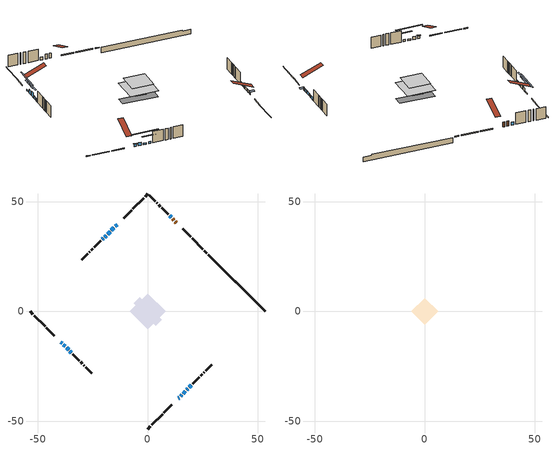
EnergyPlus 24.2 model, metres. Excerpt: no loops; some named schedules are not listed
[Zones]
conditioned space
 floor outside (Floor1 construction): -3.07,0 0,3.07 3.07,0 0,-3.07 z0.31
 floor adiabatic (AdiabaticFloorConstruction): -8.09,0 0,8.09 8.09,0 0,-8.09 z2.75
 floor foundation (Slab1 construction): -6.47,3.73 -3.73,6.47 6.47,-3.73 3.73,-6.47 z-1.98
 wall outside (RimJoist1 construction): 0,-53.45 1.21,-52.24 / -53.45,0 -52.24,-1.21 / 0,53.45 -1.21,52.24 / 26.93,26.52 25.72,27.73 z0.31:0.61
 wall outside (RimJoist2 construction): 1.87,-51.59 6.72,-46.74 / -51.59,-1.87 -46.74,-6.72 / -1.87,51.59 -6.72,46.74 / 25.06,28.39 20.21,33.24 z0.31:0.61
 wall outside (RimJoist3 construction): 7.38,-46.08 11.01,-42.44 / -46.08,-7.38 -42.44,-11.01 / -7.38,46.08 -11.01,42.44 / 19.56,33.9 15.92,37.53 z0.31:0.61
 wall outside (AdiabaticWallConstruction 1): 13.01,40.44 12.56,40.89 / 11.91,41.55 11.29,42.16 z0.31:2.34
 wall outside (AdiabaticWallConstruction): 13.92,-39.54 14.28,-39.17 z0.31:1.23; 14.94,-38.52 15.48,-37.98 / 16.13,-37.32 17.09,-36.36 / -38.34,-15.11 -37.55,-15.91 / 17.75,-35.71 18.29,-35.16 / 10.64,42.82 9.96,43.49 / -18.91,34.55 -19.56,33.89 / -20.22,33.24 -20.65,32.81 / 18.95,-34.51 19.88,-33.58 z0.31:1.53; -39.54,-13.92 -38.99,-14.46 z0.31:1.28; -13.92,39.54 -14.78,38.67 / -36.89,-16.56 -36.03,-17.43 z0.31:0.84; -15.44,38.02 -16.52,36.94 z0.31:1.83; -17.17,36.28 -18.25,35.2 z0.31:2.34; -35.37,-18.08 -34.76,-18.69 z0.31:1.17
 wall outside (Wall1 construction): 20.53,-32.92 23.48,-29.97 / -34.11,-19.35 -31.16,-22.3 / -21.3,32.15 -24.25,29.2 / 9.31,44.15 6.36,47.1 z0.31:5.19
 wall outside (Wall2 construction): 24.14,-29.32 24.88,-28.57 / -30.5,-22.96 -29.75,-23.7 / -24.91,28.54 -25.65,27.8 / 5.7,47.75 4.96,48.5 z0.31:5.19
 wall outside (Wall3 construction): 25.54,-27.91 25.78,-27.68 / -29.1,-24.36 -28.86,-24.59 / -26.31,27.14 -26.55,26.91 / 4.3,49.16 4.06,49.39 z0.31:5.19
 wall outside (Wall4 construction): 26.43,-27.02 29.18,-24.27 / -28.2,-25.25 -25.46,-28 / -27.2,26.25 -29.95,23.5 / 3.41,50.05 0.66,52.8 z0.31:5.19
 wall foundation (FoundationWall1 construction): 27.59,25.86,-1.98 27.59,25.86,0.31 50.87,2.59,0.31 50.87,2.59,-0.05 53.45,0,-0.05 53.45,0,-1.98
 window (WindowConstruction 12): 13.92,-39.53 14.28,-39.17 z0.31:1.22
 window (WindowConstruction 8): 14.94,-38.52 15.48,-37.98 z0.31:1.53
 window (WindowConstruction 9): 16.14,-37.32 17.09,-36.36 z0.31:1.53
 window (WindowConstruction 10): -39.53,-13.92 -39,-14.46 z0.31:1.28
 window (WindowConstruction 11): -38.34,-15.12 -37.55,-15.91 z0.31:1.53
 window (WindowConstruction 13): -13.92,39.53 -14.78,38.67 z0.31:0.84
 window (WindowConstruction 14): -36.89,-16.56 -36.03,-17.42 z0.31:0.84
 window (WindowConstruction): -15.44,38.02 -16.52,36.94 z0.31:1.83
 window (WindowConstruction 1): -17.17,36.28 -18.25,35.2 z0.31:2.34
 window (WindowConstruction 2): -35.37,-18.08 -34.76,-18.69 z0.31:1.17
 window (WindowConstruction 3): 17.75,-35.71 18.29,-35.17 z0.31:1.53
 window (WindowConstruction 4): 10.64,42.82 9.96,43.49 z0.31:1.53
 window (WindowConstruction 5): -18.91,34.55 -19.56,33.89 z0.31:1.53
 window (WindowConstruction 6): -20.22,33.24 -20.65,32.81 z0.31:1.53
 window (WindowConstruction 7): 18.95,-34.51 19.88,-33.58 z0.31:1.53
 door (Door): 13.01,40.44 12.56,40.89 z0.31:2.34
 door (Door 1): 11.91,41.55 11.29,42.16 z0.31:2.34
 ceiling adiabatic (AdiabaticFloorConstruction): 0,-8.09 8.09,0 0,8.09 -8.09,0 z2.75
attic - vented
 floor to conditioned space (Floor2 construction Reversed): -6.13,0 0,6.13 6.13,0 0,-6.13 z5.19
 roof outside (Roof1 construction): 13.26,-40.19,5.19 7.38,-34.31,8.66 5.78,-35.9,8.66 11.67,-41.79,5.19; -40.19,-13.26,5.19 -34.31,-7.38,8.66 -35.9,-5.78,8.66 -41.79,-11.67,5.19; -13.26,40.19,5.19 -7.38,34.31,8.66 -5.78,35.9,8.66 -11.67,41.79,5.19; 13.67,39.78,5.19 7.78,33.9,8.66 9.38,32.3,8.66 15.26,38.19,5.19
shading: 14.49,-38.96 13.71,-39.75 15,-41.04 15.78,-40.26 z1.52; -38.78,-14.67 -39.75,-13.71 -40.07,-14.03 -39.11,-15 z1.57; -18.23,35.22 -10.47,42.98 -10.79,43.31 -18.56,35.55 z5.72; -32.58,-20.88 -40.34,-13.11 -40.67,-13.44 -32.9,-21.2 z5.72; -18.45,35 -13.5,39.95 -13.83,40.28 -18.78,35.33 z4.57; -20.19,33.27 -15.24,38.22 -15.56,38.54 -20.51,33.59 z5.08; -32.82,-20.63 -37.31,-16.14 -37.64,-16.47 -33.15,-20.95 z3.91
[Building]
Building 1: Terrain=Suburbs
[Site:Location]
Toronto City Centre_ON: Latitude {deg}=43.63; Longitude {deg}=-79.39; Time Zone {hr}=-5; Elevation {m}=77; Keep Site Location Information=Yes
[Site:GroundTemperature:Shallow]
5.01852, 3.26908, 3.12898, 3.95918, 7.29196, 10.6092, 13.4851, 15.3069, 15.4617, 13.9799, 11.1774, 7.9619
[Site:WaterMainsTemperature]
Calculation Method=Schedule; Temperature Schedule=mains temperature schedule
[Material] Roughness=Rough; Thermal Absorptance=0.9
Name | Thickness {m} | Conductivity {W/m-K} | Density {kg/m3} | Specific Heat {J/kg-K} | Solar Absorptance | Visible Absorptance
asphalt or fiberglass shingles | 0.00635 | 0.162714 | 1121.4 | 1465.45 | 0.4 | 0.4
ceiling loosefill ins | 0.169333 | 0.0480833 | 16.02 | 1046.75 | 0.7 | 0.7
ceiling stud and cavity | 0.1397 | 0.440755 | 65.682 | 1177.47 | 0.7 | 0.7
concrete 4.0 in. | 0.1016 | 1.803125 | 2242.8 | 837.4 | 0.7 | 0.7
concrete 8.0 in. | 0.2032 | 1.803125 | 2242.8 | 837.4 | 0.7 | 0.7
door material | 0.04445 | 0.0451087 | 512.64 | 1214.23 | 0.7 | 0.7
exterior vertical ins | 0.0457286 | 0.029427 | 32.04 | 1214.23 | 0.7 | 0.7
floor covering | 0.0127 | 0.0433444 | 54.468 | 1339.84 | 0.6 | 0.6
floor rigid ins | 0.103632 | 0.029427 | 32.04 | 1214.23 | 0.7 | 0.7
floor rigid ins 1; wall rigid ins 1 | 0.512978 | 0.029427 | 32.04 | 1214.23 | 0.7 | 0.7
floor stud and cavity | 0.1397 | 0.16591 | 92.3553 | 1139.71 | 0.7 | 0.7
floor stud and cavity 1 | 0.1397 | 1.75129 | 37.0049 | 1207.88 | 0.7 | 0.7
furniture material conditioned space 1 | 0.1524 | 0.115458 | 640.8 | 1214.23 | 0.6 | 0.6
gypsum board | 0.0127 | 0.160291 | 801 | 837.4 | 0.6 | 0.6
gypsum board 1 | 0.0127 | 0.160291 | 801 | 837.4 | 0.7 | 0.7
osb sheathing 0.5 in. | 0.0127 | 0.115458 | 512.64 | 1214.23 | 0.7 | 0.7
osb sheathing 0.75 in. | 0.01905 | 0.115458 | 512.64 | 1214.23 | 0.7 | 0.7
osb sheathing 2.0 in. | 0.0508 | 0.115458 | 512.64 | 1214.23 | 0.7 | 0.7
rim joist rigid ins; wall rigid ins | 0.051816 | 0.029427 | 32.04 | 1214.23 | 0.7 | 0.7
rim joist stud and cavity | 0.0508 | 0.070438 | 125.044 | 1163.47 | 0.6 | 0.6
rim joist stud and cavity 1 | 0.0508 | 0.0668474 | 125.044 | 1163.47 | 0.6 | 0.6
rim joist stud and cavity 2 | 0.0508 | 0.0670027 | 125.044 | 1163.47 | 0.6 | 0.6
wall stud and cavity | 0.1397 | 0.269865 | 139.0536 | 1170.24 | 0.7 | 0.7
wall stud and cavity 1 | 0.1397 | 0.39278 | 139.0536 | 1170.24 | 0.7 | 0.7
wall stud and cavity 2 | 0.1397 | 0.329215 | 139.0536 | 1170.24 | 0.7 | 0.7
wall stud and cavity 3 | 0.1397 | 0.272647 | 139.0536 | 1170.24 | 0.7 | 0.7
wall stud and cavity 4 | 0.0889 | 0.380278 | 52.3479 | 1209.89 | 0.7 | 0.7
wall stud and cavity 5 | 0.0889 | 0.391764 | 83.0341 | 1211.67 | 0.7 | 0.7
wood siding | 0.0254 | 0.102417 | 544.68 | 1172.36 | 0.4 | 0.4
wood siding 1; wood siding 2; wood siding 3 | 0.0254 | 0.102417 | 544.68 | 1172.36 | 0.7 | 0.7
[WindowMaterial:SimpleGlazingSystem]
Name | U-Factor {W/m2-K} | Solar Heat Gain Coefficient
WindowMaterial | 2.90089 | 0.68
WindowMaterial 1 | 2.98606 | 0.58
WindowMaterial 10 | 2.99571 | 0.59
WindowMaterial 11 | 3.02751 | 0.48
WindowMaterial 2 | 3.03376 | 0.49
WindowMaterial 3 | 2.95994 | 0.56
WindowMaterial 4 | 2.99742 | 0.54
WindowMaterial 5 | 2.99855 | 0.54
WindowMaterial 6 | 2.95937 | 0.63
WindowMaterial 7 | 3.02126 | 0.48
WindowMaterial 8 | 2.93155 | 0.61
WindowMaterial 9 | 2.9395 | 0.6
[Construction]
AdiabaticFloorConstruction: floor stud and cavity 1, floor rigid ins 1, osb sheathing 0.75 in., floor covering
AdiabaticWallConstruction: wood siding 2, wall rigid ins 1, wall stud and cavity 4, gypsum board
AdiabaticWallConstruction 1: wood siding 3, wall rigid ins 1, wall stud and cavity 4, gypsum board
Door; Door 1: door material
Floor1 construction: floor stud and cavity, floor rigid ins, osb sheathing 0.75 in., floor covering
Floor2 construction Reversed: gypsum board, ceiling stud and cavity, ceiling loosefill ins
FoundationWall1 construction: concrete 8.0 in., gypsum board 1
furniture construction conditioned space 1: furniture material conditioned space 1
PartitionWallConstruction: gypsum board, wall stud and cavity 5, gypsum board
RimJoist1 construction: wood siding 1, rim joist rigid ins, osb sheathing 2.0 in., rim joist stud and cavity
RimJoist2 construction: wood siding 1, rim joist rigid ins, osb sheathing 2.0 in., rim joist stud and cavity 1
RimJoist3 construction: wood siding 1, rim joist rigid ins, osb sheathing 2.0 in., rim joist stud and cavity 2
Roof1 construction: asphalt or fiberglass shingles
Slab1 construction: concrete 4.0 in.
Wall1 construction: wood siding, wall rigid ins, osb sheathing 0.5 in., wall stud and cavity, gypsum board
Wall2 construction: wood siding, wall rigid ins, osb sheathing 0.5 in., wall stud and cavity 1, gypsum board
Wall3 construction: wood siding, wall rigid ins, osb sheathing 0.5 in., wall stud and cavity 2, gypsum board
Wall4 construction: wood siding, wall rigid ins, osb sheathing 0.5 in., wall stud and cavity 3, gypsum board
WindowConstruction: WindowMaterial
WindowConstruction 1: WindowMaterial 1
WindowConstruction 10; WindowConstruction 6: WindowMaterial 6
WindowConstruction 11: WindowMaterial 9
WindowConstruction 12: WindowMaterial 10
WindowConstruction 13; WindowConstruction 14: WindowMaterial 11
WindowConstruction 2: WindowMaterial 2
WindowConstruction 3; WindowConstruction 8: WindowMaterial 3
WindowConstruction 4: WindowMaterial 4
WindowConstruction 5: WindowMaterial 5
WindowConstruction 7: WindowMaterial 7
WindowConstruction 9: WindowMaterial 8
[Zone] Multiplier=1; Part of Total Floor Area=Yes
Name | Volume {m3}
attic - vented | 41.6941
conditioned space | 466.8
[Space]
Name | Zone | Volume {m3}
attic - vented 1 | attic - vented | 41.6941
conditioned space 1 | conditioned space | 466.8
[ZoneInfiltration:EffectiveLeakageArea]
infil attic - vented 1: Zone or Space=attic - vented 1; Schedule=Always On Discrete; Effective Air Leakage Area {cm2}=3160.84; Stack Coefficient=0.000241193; Wind Coefficient=1.04931e-05
[ZoneMixing]
whole house fan mix: Zone or Space=attic - vented; Schedule=Always On Continuous; Design Flow Rate Calculation Method=Flow/Zone; Design Flow Rate {m3/s}=0; Source Zone or Space=conditioned space
[SurfaceProperty:ExposedFoundationPerimeter]
Slab1: Exposed Perimeter Calculation Method=TotalExposedPerimeter; Total Exposed Perimeter {m}=36.577
[InternalMass] Zone or ZoneList=conditioned space; Space or SpaceList=conditioned space 1
Name | Construction | Surface Area {m2}
furniture mass conditioned space 1 | furniture construction conditioned space 1 | 82.1479
partition wall mass | PartitionWallConstruction | 205.37
[Lights]
interior lighting: Zone or ZoneList or Space or SpaceList=conditioned space 1; Schedule=interior lighting schedule; Design Level Calculation Method=LightingLevel; Lighting Level {W}=343.2; Return Air Fraction=0; Fraction Radiant=0.6; Fraction Visible=0.2; Fraction Replaceable=1
[People]
occupants: Zone or ZoneList or Space or SpaceList=conditioned space 1; Number of People Schedule=occupants schedule; Number of People Calculation Method=People; Number of People=3; Fraction Radiant=0.314171; Sensible Heat Fraction=0.56303; Activity Level Schedule=occupants activity schedule; Carbon Dioxide Generation Rate {m3/s-W}=0; Enable ASHRAE 55 Comfort Warnings=No; Mean Radiant Temperature Calculation Type=EnclosureAveraged
[ElectricEquipment] Zone or ZoneList or Space or SpaceList=conditioned space 1; Design Level Calculation Method=EquipmentLevel
Name | Schedule | Design Level {W} | Fraction Latent | Fraction Radiant | Fraction Lost
clothes dryer | clothes dryer schedule | 140.772 | 0.015 | 0.081 | 0.85
clothes washer | clothes washer schedule | 32.1985 | 0.03 | 0.162 | 0.7
cooking range | cooking range schedule | 215.147 | 0.08 | 0.432 | 0.2
dishwasher | dishwasher schedule | 66.8632 | 0.3 | 0.18 | 0.4
fridge | fridge schedule | 72.9452 | 0 | 0.6 | 0
mech vent bath fan 0 | mech vent bath fan 0 schedule | 50.2 | 0 | 0 | 1
mech vent bath fan 1 | mech vent bath fan 1 schedule | 50.2 | 0 | 0 | 1
mech vent bath fan 2 | mech vent bath fan 2 schedule | 50.2 | 0 | 0 | 1
mech vent house fan | mech vent house fan schedule | 0.95 | 0 | 0 | 1
mech vent house fan cfis | mech vent house fan cfis schedule | 0 | 0 | 0 | 0
mech vent range fan 0 | mech vent range fan 0 schedule | 57 | 0 | 0 | 1
misc plug loads | misc plug loads schedule | 494.7 | 0.045 | 0.513 | 0.1
whole house fan | Always On Discrete | 0 | 0 | 0 | 1
[OtherEquipment] Zone or ZoneList or Space or SpaceList=conditioned space 1; Design Level Calculation Method=EquipmentLevel
Name | Fuel Type | Schedule | Design Level {W} | Fraction Latent | Fraction Radiant | Fraction Lost
clothes dryer 1 | Electricity | clothes dryer schedule | 0 | 0.015 | 0.081 | 0.85
cooking range 1 | Electricity | cooking range schedule | 0 | 0.08 | 0.432 | 0.2
general water use latent | None | general water use schedule | 62.594 | 1 | 0 | 0
general water use sensible | None | general water use schedule | -61.6891 | 0 | 0.6 | 0
mech vent house fan latent load | None | Always On Discrete | 0 | 1 | 0 | 0
mech vent house fan sensible load | None | Always On Discrete | 0 | 0 | 0 | 0
water heater energy adjustment1 | NaturalGas | Always On Discrete | 0.01 | 0 | 0 | 1
[ZoneInfiltration:DesignFlowRate] Zone or ZoneList or Space or SpaceList=conditioned space 1; Schedule=Always On Discrete; Design Flow Rate Calculation Method=Flow/Zone; Design Flow Rate {m3/s}=0
infil flow; natural vent flow; whole house fan flow
[Foundation:Kiva]
Foundation Kiva 1: Initial Indoor Air Temperature {C}=18; Wall Height Above Grade {m}=0.309982; Wall Depth Below Slab {m}=0.2032; Custom Block Material Name 1=exterior vertical ins; Custom Block Depth 1 {m}=2.28999; Custom Block X Position 1 {m}=0.2159; Custom Block Z Position 1 {m}=0
[Foundation:Kiva:Settings]
Soil Conductivity {W/m-K}=0.849921; Soil Density {kg/m3}=1842.3; Soil Specific Heat {J/kg-K}=418.7; Ground Solar Absorptivity=0.9; Ground Thermal Absorptivity=0.9; Ground Surface Roughness {m}=0.03; Far-Field Width {m}=40; Deep-Ground Boundary Condition=ZeroFlux; Deep-Ground Depth {m}=40; Minimum Cell Dimension {m}=0.2; Maximum Cell Growth Coefficient=3; Simulation Timestep=Timestep
[Exterior:Lights]
exterior lighting: Schedule=exterior lighting schedule; Design Level {W}=75.6
[Schedule:Constant]
Name | Hourly Value
Always On Continuous; mech vent house fan schedule; mech vent house fan cfis schedule; Always On Discrete | 1
occupants activity schedule | 117.228
fridge schedule | 0
[Schedule:Week:Daily]
interior lighting schedule Week Rule - Jan1-Jan27: interior lighting schedule day, interior lighting schedule day, interior lighting schedule day, interior lighting schedule day, interior lighting schedule day, interior lighting schedule day, interior lighting schedule day, interior lighting schedule default day, interior lighting schedule default day, interior lighting schedule default day, interior lighting schedule default day, interior lighting schedule default day
interior lighting schedule Week Rule - Jan28-Feb3: interior lighting schedule day, interior lighting schedule day, interior lighting schedule day, interior lighting schedule day, interior lighting schedule day 1, interior lighting schedule day 1, interior lighting schedule day 1, interior lighting schedule default day, interior lighting schedule default day, interior lighting schedule default day, interior lighting schedule default day, interior lighting schedule default day
interior lighting schedule Week Rule - Feb4-Feb24: interior lighting schedule day 1, interior lighting schedule day 1, interior lighting schedule day 1, interior lighting schedule day 1, interior lighting schedule day 1, interior lighting schedule day 1, interior lighting schedule day 1, interior lighting schedule default day, interior lighting schedule default day, interior lighting schedule default day, interior lighting schedule default day, interior lighting schedule default day
interior lighting schedule Week Rule - Feb25-Mar3: interior lighting schedule day 1, interior lighting schedule day 1, interior lighting schedule day 1, interior lighting schedule day 1, interior lighting schedule day 2, interior lighting schedule day 2, interior lighting schedule day 2, interior lighting schedule default day, interior lighting schedule default day, interior lighting schedule default day, interior lighting schedule default day, interior lighting schedule default day
interior lighting schedule Week Rule - Mar4-Mar31: interior lighting schedule day 2, interior lighting schedule day 2, interior lighting schedule day 2, interior lighting schedule day 2, interior lighting schedule day 2, interior lighting schedule day 2, interior lighting schedule day 2, interior lighting schedule default day, interior lighting schedule default day, interior lighting schedule default day, interior lighting schedule default day, interior lighting schedule default day
interior lighting schedule Week Rule - Apr1-Apr28: interior lighting schedule day 3, interior lighting schedule day 3, interior lighting schedule day 3, interior lighting schedule day 3, interior lighting schedule day 3, interior lighting schedule day 3, interior lighting schedule day 3, interior lighting schedule default day, interior lighting schedule default day, interior lighting schedule default day, interior lighting schedule default day, interior lighting schedule default day
interior lighting schedule Week Rule - Apr29-May5: interior lighting schedule day 3, interior lighting schedule day 3, interior lighting schedule day 4, interior lighting schedule day 4, interior lighting schedule day 4, interior lighting schedule day 4, interior lighting schedule day 4, interior lighting schedule default day, interior lighting schedule default day, interior lighting schedule default day, interior lighting schedule default day, interior lighting schedule default day
interior lighting schedule Week Rule - May6-May26: interior lighting schedule day 4, interior lighting schedule day 4, interior lighting schedule day 4, interior lighting schedule day 4, interior lighting schedule day 4, interior lighting schedule day 4, interior lighting schedule day 4, interior lighting schedule default day, interior lighting schedule default day, interior lighting schedule default day, interior lighting schedule default day, interior lighting schedule default day
interior lighting schedule Week Rule - May27-Jun2: interior lighting schedule day 4, interior lighting schedule day 4, interior lighting schedule day 4, interior lighting schedule day 4, interior lighting schedule day 4, interior lighting schedule day 5, interior lighting schedule day 5, interior lighting schedule default day, interior lighting schedule default day, interior lighting schedule default day, interior lighting schedule default day, interior lighting schedule default day
interior lighting schedule Week Rule - Jun3-Jun30: interior lighting schedule day 5, interior lighting schedule day 5, interior lighting schedule day 5, interior lighting schedule day 5, interior lighting schedule day 5, interior lighting schedule day 5, interior lighting schedule day 5, interior lighting schedule default day, interior lighting schedule default day, interior lighting schedule default day, interior lighting schedule default day, interior lighting schedule default day
interior lighting schedule Week Rule - Jul1-Jul28: interior lighting schedule day 6, interior lighting schedule day 6, interior lighting schedule day 6, interior lighting schedule day 6, interior lighting schedule day 6, interior lighting schedule day 6, interior lighting schedule day 6, interior lighting schedule default day, interior lighting schedule default day, interior lighting schedule default day, interior lighting schedule default day, interior lighting schedule default day
interior lighting schedule Week Rule - Jul29-Aug4: interior lighting schedule day 6, interior lighting schedule day 6, interior lighting schedule day 6, interior lighting schedule day 7, interior lighting schedule day 7, interior lighting schedule day 7, interior lighting schedule day 7, interior lighting schedule default day, interior lighting schedule default day, interior lighting schedule default day, interior lighting schedule default day, interior lighting schedule default day
interior lighting schedule Week Rule - Aug5-Aug25: interior lighting schedule day 7, interior lighting schedule day 7, interior lighting schedule day 7, interior lighting schedule day 7, interior lighting schedule day 7, interior lighting schedule day 7, interior lighting schedule day 7, interior lighting schedule default day, interior lighting schedule default day, interior lighting schedule default day, interior lighting schedule default day, interior lighting schedule default day
interior lighting schedule Week Rule - Aug26-Sep1: interior lighting schedule day 7, interior lighting schedule day 7, interior lighting schedule day 7, interior lighting schedule day 7, interior lighting schedule day 7, interior lighting schedule day 7, interior lighting schedule day 8, interior lighting schedule default day, interior lighting schedule default day, interior lighting schedule default day, interior lighting schedule default day, interior lighting schedule default day
interior lighting schedule Week Rule - Sep2-Sep29: interior lighting schedule day 8, interior lighting schedule day 8, interior lighting schedule day 8, interior lighting schedule day 8, interior lighting schedule day 8, interior lighting schedule day 8, interior lighting schedule day 8, interior lighting schedule default day, interior lighting schedule default day, interior lighting schedule default day, interior lighting schedule default day, interior lighting schedule default day
interior lighting schedule Week Rule - Sep30-Oct6: interior lighting schedule day 8, interior lighting schedule day 9, interior lighting schedule day 9, interior lighting schedule day 9, interior lighting schedule day 9, interior lighting schedule day 9, interior lighting schedule day 9, interior lighting schedule default day, interior lighting schedule default day, interior lighting schedule default day, interior lighting schedule default day, interior lighting schedule default day
interior lighting schedule Week Rule - Oct7-Oct27: interior lighting schedule day 9, interior lighting schedule day 9, interior lighting schedule day 9, interior lighting schedule day 9, interior lighting schedule day 9, interior lighting schedule day 9, interior lighting schedule day 9, interior lighting schedule default day, interior lighting schedule default day, interior lighting schedule default day, interior lighting schedule default day, interior lighting schedule default day
interior lighting schedule Week Rule - Oct28-Nov3: interior lighting schedule day 9, interior lighting schedule day 9, interior lighting schedule day 9, interior lighting schedule day 9, interior lighting schedule day 10, interior lighting schedule day 10, interior lighting schedule day 10, interior lighting schedule default day, interior lighting schedule default day, interior lighting schedule default day, interior lighting schedule default day, interior lighting schedule default day
interior lighting schedule Week Rule - Nov4-Nov24: interior lighting schedule day 10, interior lighting schedule day 10, interior lighting schedule day 10, interior lighting schedule day 10, interior lighting schedule day 10, interior lighting schedule day 10, interior lighting schedule day 10, interior lighting schedule default day, interior lighting schedule default day, interior lighting schedule default day, interior lighting schedule default day, interior lighting schedule default day
interior lighting schedule Week Rule - Nov25-Dec1: interior lighting schedule day 10, interior lighting schedule day 10, interior lighting schedule day 10, interior lighting schedule day 10, interior lighting schedule day 10, interior lighting schedule day 10, interior lighting schedule day 11, interior lighting schedule default day, interior lighting schedule default day, interior lighting schedule default day, interior lighting schedule default day, interior lighting schedule default day
interior lighting schedule Week Rule - Dec2-Dec31: interior lighting schedule day 11, interior lighting schedule day 11, interior lighting schedule day 11, interior lighting schedule day 11, interior lighting schedule day 11, interior lighting schedule day 11, interior lighting schedule day 11, interior lighting schedule default day, interior lighting schedule default day, interior lighting schedule default day, interior lighting schedule default day, interior lighting schedule default day
occupants schedule Week Rule - Jan1-Dec31: occupants schedule day, occupants schedule day, occupants schedule day, occupants schedule day, occupants schedule day, occupants schedule day, occupants schedule day, occupants schedule default day, occupants schedule default day, occupants schedule default day, occupants schedule default day, occupants schedule default day
clothes dryer schedule Week Rule - Jan1-Dec31: clothes dryer schedule day, clothes dryer schedule day, clothes dryer schedule day, clothes dryer schedule day, clothes dryer schedule day, clothes dryer schedule day, clothes dryer schedule day, clothes dryer schedule default day, clothes dryer schedule default day, clothes dryer schedule default day, clothes dryer schedule default day, clothes dryer schedule default day
clothes washer schedule Week Rule - Jan1-Dec31: clothes washer schedule day, clothes washer schedule day, clothes washer schedule day, clothes washer schedule day, clothes washer schedule day, clothes washer schedule day, clothes washer schedule day, clothes washer schedule default day, clothes washer schedule default day, clothes washer schedule default day, clothes washer schedule default day, clothes washer schedule default day
cooking range schedule Week Rule - Jan1-Dec31: cooking range schedule day, cooking range schedule day, cooking range schedule day, cooking range schedule day, cooking range schedule day, cooking range schedule day, cooking range schedule day, cooking range schedule default day, cooking range schedule default day, cooking range schedule default day, cooking range schedule default day, cooking range schedule default day
dishwasher schedule Week Rule - Jan1-Dec31: dishwasher schedule day, dishwasher schedule day, dishwasher schedule day, dishwasher schedule day, dishwasher schedule day, dishwasher schedule day, dishwasher schedule day, dishwasher schedule default day, dishwasher schedule default day, dishwasher schedule default day, dishwasher schedule default day, dishwasher schedule default day
mech vent bath fan 0 schedule Week Rule - Jan1-Dec31: mech vent bath fan 0 schedule day, mech vent bath fan 0 schedule day, mech vent bath fan 0 schedule day, mech vent bath fan 0 schedule day, mech vent bath fan 0 schedule day, mech vent bath fan 0 schedule day, mech vent bath fan 0 schedule day, mech vent bath fan 0 schedule default day, mech vent bath fan 0 schedule default day, mech vent bath fan 0 schedule default day, mech vent bath fan 0 schedule default day, mech vent bath fan 0 schedule default day
mech vent bath fan 1 schedule Week Rule - Jan1-Dec31: mech vent bath fan 1 schedule day, mech vent bath fan 1 schedule day, mech vent bath fan 1 schedule day, mech vent bath fan 1 schedule day, mech vent bath fan 1 schedule day, mech vent bath fan 1 schedule day, mech vent bath fan 1 schedule day, mech vent bath fan 1 schedule default day, mech vent bath fan 1 schedule default day, mech vent bath fan 1 schedule default day, mech vent bath fan 1 schedule default day, mech vent bath fan 1 schedule default day
mech vent bath fan 2 schedule Week Rule - Jan1-Dec31: mech vent bath fan 2 schedule day, mech vent bath fan 2 schedule day, mech vent bath fan 2 schedule day, mech vent bath fan 2 schedule day, mech vent bath fan 2 schedule day, mech vent bath fan 2 schedule day, mech vent bath fan 2 schedule day, mech vent bath fan 2 schedule default day, mech vent bath fan 2 schedule default day, mech vent bath fan 2 schedule default day, mech vent bath fan 2 schedule default day, mech vent bath fan 2 schedule default day
mech vent range fan 0 schedule Week Rule - Jan1-Dec31: mech vent range fan 0 schedule day, mech vent range fan 0 schedule day, mech vent range fan 0 schedule day, mech vent range fan 0 schedule day, mech vent range fan 0 schedule day, mech vent range fan 0 schedule day, mech vent range fan 0 schedule day, mech vent range fan 0 schedule default day, mech vent range fan 0 schedule default day, mech vent range fan 0 schedule default day, mech vent range fan 0 schedule default day, mech vent range fan 0 schedule default day
misc plug loads schedule Week Rule - Jan1-Dec31: misc plug loads schedule day, misc plug loads schedule day, misc plug loads schedule day, misc plug loads schedule day, misc plug loads schedule day, misc plug loads schedule day, misc plug loads schedule day, misc plug loads schedule default day, misc plug loads schedule default day, misc plug loads schedule default day, misc plug loads schedule default day, misc plug loads schedule default day
general water use schedule Week Rule - Jan1-Dec31: general water use schedule day, general water use schedule day, general water use schedule day, general water use schedule day, general water use schedule day, general water use schedule day, general water use schedule day, general water use schedule default day, general water use schedule default day, general water use schedule default day, general water use schedule default day, general water use schedule default day
exterior lighting schedule Week Rule - Jan1-Jan27: exterior lighting schedule day, exterior lighting schedule day, exterior lighting schedule day, exterior lighting schedule day, exterior lighting schedule day, exterior lighting schedule day, exterior lighting schedule day, exterior lighting schedule default day, exterior lighting schedule default day, exterior lighting schedule default day, exterior lighting schedule default day, exterior lighting schedule default day
exterior lighting schedule Week Rule - Jan28-Feb3: exterior lighting schedule day, exterior lighting schedule day, exterior lighting schedule day, exterior lighting schedule day, exterior lighting schedule day 1, exterior lighting schedule day 1, exterior lighting schedule day 1, exterior lighting schedule default day, exterior lighting schedule default day, exterior lighting schedule default day, exterior lighting schedule default day, exterior lighting schedule default day
exterior lighting schedule Week Rule - Feb4-Feb24: exterior lighting schedule day 1, exterior lighting schedule day 1, exterior lighting schedule day 1, exterior lighting schedule day 1, exterior lighting schedule day 1, exterior lighting schedule day 1, exterior lighting schedule day 1, exterior lighting schedule default day, exterior lighting schedule default day, exterior lighting schedule default day, exterior lighting schedule default day, exterior lighting schedule default day
exterior lighting schedule Week Rule - Feb25-Mar3: exterior lighting schedule day 1, exterior lighting schedule day 1, exterior lighting schedule day 1, exterior lighting schedule day 1, exterior lighting schedule day 2, exterior lighting schedule day 2, exterior lighting schedule day 2, exterior lighting schedule default day, exterior lighting schedule default day, exterior lighting schedule default day, exterior lighting schedule default day, exterior lighting schedule default day
exterior lighting schedule Week Rule - Mar4-Mar31: exterior lighting schedule day 2, exterior lighting schedule day 2, exterior lighting schedule day 2, exterior lighting schedule day 2, exterior lighting schedule day 2, exterior lighting schedule day 2, exterior lighting schedule day 2, exterior lighting schedule default day, exterior lighting schedule default day, exterior lighting schedule default day, exterior lighting schedule default day, exterior lighting schedule default day
exterior lighting schedule Week Rule - Apr1-Apr28: exterior lighting schedule day 3, exterior lighting schedule day 3, exterior lighting schedule day 3, exterior lighting schedule day 3, exterior lighting schedule day 3, exterior lighting schedule day 3, exterior lighting schedule day 3, exterior lighting schedule default day, exterior lighting schedule default day, exterior lighting schedule default day, exterior lighting schedule default day, exterior lighting schedule default day
exterior lighting schedule Week Rule - Apr29-May5: exterior lighting schedule day 3, exterior lighting schedule day 3, exterior lighting schedule day 4, exterior lighting schedule day 4, exterior lighting schedule day 4, exterior lighting schedule day 4, exterior lighting schedule day 4, exterior lighting schedule default day, exterior lighting schedule default day, exterior lighting schedule default day, exterior lighting schedule default day, exterior lighting schedule default day
exterior lighting schedule Week Rule - May6-May26: exterior lighting schedule day 4, exterior lighting schedule day 4, exterior lighting schedule day 4, exterior lighting schedule day 4, exterior lighting schedule day 4, exterior lighting schedule day 4, exterior lighting schedule day 4, exterior lighting schedule default day, exterior lighting schedule default day, exterior lighting schedule default day, exterior lighting schedule default day, exterior lighting schedule default day
exterior lighting schedule Week Rule - May27-Jun2: exterior lighting schedule day 4, exterior lighting schedule day 4, exterior lighting schedule day 4, exterior lighting schedule day 4, exterior lighting schedule day 4, exterior lighting schedule day 5, exterior lighting schedule day 5, exterior lighting schedule default day, exterior lighting schedule default day, exterior lighting schedule default day, exterior lighting schedule default day, exterior lighting schedule default day
exterior lighting schedule Week Rule - Jun3-Jun30: exterior lighting schedule day 5, exterior lighting schedule day 5, exterior lighting schedule day 5, exterior lighting schedule day 5, exterior lighting schedule day 5, exterior lighting schedule day 5, exterior lighting schedule day 5, exterior lighting schedule default day, exterior lighting schedule default day, exterior lighting schedule default day, exterior lighting schedule default day, exterior lighting schedule default day
exterior lighting schedule Week Rule - Jul1-Jul28: exterior lighting schedule day 6, exterior lighting schedule day 6, exterior lighting schedule day 6, exterior lighting schedule day 6, exterior lighting schedule day 6, exterior lighting schedule day 6, exterior lighting schedule day 6, exterior lighting schedule default day, exterior lighting schedule default day, exterior lighting schedule default day, exterior lighting schedule default day, exterior lighting schedule default day
[Schedule:Year]
interior lighting schedule: interior lighting schedule Week Rule - Jan1-Jan27, 1, 1, 1, 27, interior lighting schedule Week Rule - Jan28-Feb3, 1, 28, 2, 3, interior lighting schedule Week Rule - Feb4-Feb24, 2, 4, 2, 24, interior lighting schedule Week Rule - Feb25-Mar3, 2, 25, 3, 3, interior lighting schedule Week Rule - Mar4-Mar31, 3, 4, 3, 31, interior lighting schedule Week Rule - Apr1-Apr28, 4, 1, 4, 28, interior lighting schedule Week Rule - Apr29-May5, 4, 29, 5, 5, interior lighting schedule Week Rule - May6-May26, 5, 6, 5, 26, interior lighting schedule Week Rule - May27-Jun2, 5, 27, 6, 2, interior lighting schedule Week Rule - Jun3-Jun30, 6, 3, 6, 30, interior lighting schedule Week Rule - Jul1-Jul28, 7, 1, 7, 28, interior lighting schedule Week Rule - Jul29-Aug4, 7, 29, 8, 4, interior lighting schedule Week Rule - Aug5-Aug25, 8, 5, 8, 25, interior lighting schedule Week Rule - Aug26-Sep1, 8, 26, 9, 1, interior lighting schedule Week Rule - Sep2-Sep29, 9, 2, 9, 29, interior lighting schedule Week Rule - Sep30-Oct6, 9, 30, 10, 6, interior lighting schedule Week Rule - Oct7-Oct27, 10, 7, 10, 27, interior lighting schedule Week Rule - Oct28-Nov3, 10, 28, 11, 3, interior lighting schedule Week Rule - Nov4-Nov24, 11, 4, 11, 24, interior lighting schedule Week Rule - Nov25-Dec1, 11, 25, 12, 1, interior lighting schedule Week Rule - Dec2-Dec31, 12, 2, 12, 31
occupants schedule: occupants schedule Week Rule - Jan1-Dec31, 1, 1, 12, 31
clothes dryer schedule: clothes dryer schedule Week Rule - Jan1-Dec31, 1, 1, 12, 31
clothes washer schedule: clothes washer schedule Week Rule - Jan1-Dec31, 1, 1, 12, 31
cooking range schedule: cooking range schedule Week Rule - Jan1-Dec31, 1, 1, 12, 31
dishwasher schedule: dishwasher schedule Week Rule - Jan1-Dec31, 1, 1, 12, 31
mech vent bath fan 0 schedule: mech vent bath fan 0 schedule Week Rule - Jan1-Dec31, 1, 1, 12, 31
mech vent bath fan 1 schedule: mech vent bath fan 1 schedule Week Rule - Jan1-Dec31, 1, 1, 12, 31
mech vent bath fan 2 schedule: mech vent bath fan 2 schedule Week Rule - Jan1-Dec31, 1, 1, 12, 31
mech vent range fan 0 schedule: mech vent range fan 0 schedule Week Rule - Jan1-Dec31, 1, 1, 12, 31
misc plug loads schedule: misc plug loads schedule Week Rule - Jan1-Dec31, 1, 1, 12, 31
general water use schedule: general water use schedule Week Rule - Jan1-Dec31, 1, 1, 12, 31
exterior lighting schedule: exterior lighting schedule Week Rule - Jan1-Jan27, 1, 1, 1, 27, exterior lighting schedule Week Rule - Jan28-Feb3, 1, 28, 2, 3, exterior lighting schedule Week Rule - Feb4-Feb24, 2, 4, 2, 24, exterior lighting schedule Week Rule - Feb25-Mar3, 2, 25, 3, 3, exterior lighting schedule Week Rule - Mar4-Mar31, 3, 4, 3, 31, exterior lighting schedule Week Rule - Apr1-Apr28, 4, 1, 4, 28, exterior lighting schedule Week Rule - Apr29-May5, 4, 29, 5, 5, exterior lighting schedule Week Rule - May6-May26, 5, 6, 5, 26, exterior lighting schedule Week Rule - May27-Jun2, 5, 27, 6, 2, exterior lighting schedule Week Rule - Jun3-Jun30, 6, 3, 6, 30, exterior lighting schedule Week Rule - Jul1-Jul28, 7, 1, 7, 28, exterior lighting schedule Week Rule - Jul29-Aug4, 7, 29, 8, 4, exterior lighting schedule Week Rule - Aug5-Aug25, 8, 5, 8, 25, exterior lighting schedule Week Rule - Aug26-Sep1, 8, 26, 9, 1, exterior lighting schedule Week Rule - Sep2-Sep29, 9, 2, 9, 29, exterior lighting schedule Week Rule - Sep30-Oct6, 9, 30, 10, 6, exterior lighting schedule Week Rule - Oct7-Oct27, 10, 7, 10, 27, exterior lighting schedule Week Rule - Oct28-Nov3, 10, 28, 11, 3, exterior lighting schedule Week Rule - Nov4-Nov24, 11, 4, 11, 24, exterior lighting schedule Week Rule - Nov25-Dec1, 11, 25, 12, 1, exterior lighting schedule Week Rule - Dec2-Dec31, 12, 2, 12, 31
[Schedule:Compact]
mains temperature schedule: Through: 01/01, For: AllDays, Until: 24:00, 8.80333, Through: 01/02, For: AllDays, Until: 24:00, 8.74333, Through: 01/03, For: AllDays, Until: 24:00, 8.68389, Through: 01/04, For: AllDays, Until: 24:00, 8.62611, Through: 01/05, For: AllDays, Until: 24:00, 8.56944, Through: 01/06, For: AllDays, Until: 24:00, 8.51389, Through: 01/07, For: AllDays, Until: 24:00, 8.45944, Through: 01/08, For: AllDays, Until: 24:00, 8.40611, Through: 01/09, For: AllDays, Until: 24:00, 8.35389, Through: 01/10, For: AllDays, Until: 24:00, 8.30278, Through: 01/11, For: AllDays, Until: 24:00, 8.25333, Through: 01/12, For: AllDays, Until: 24:00, 8.205, Through: 01/13, For: AllDays, Until: 24:00, 8.15778, Through: 01/14, For: AllDays, Until: 24:00, 8.11222, Through: 01/15, For: AllDays, Until: 24:00, 8.06778, Through: 01/16, For: AllDays, Until: 24:00, 8.02444, Through: 01/17, For: AllDays, Until: 24:00, 7.98222, Through: 01/18, For: AllDays, Until: 24:00, 7.94167, Through: 01/19, For: AllDays, Until: 24:00, 7.90222, Through: 01/20, For: AllDays, Until: 24:00, 7.86444, Through: 01/21, For: AllDays, Until: 24:00, 7.82778, Through: 01/22, For: AllDays, Until: 24:00, 7.79278, Through: 01/23, For: AllDays, Until: 24:00, 7.75889, Through: 01/24, For: AllDays, Until: 24:00, 7.72667, Through: 01/25, For: AllDays, Until: 24:00, 7.69556, Through: 01/26, For: AllDays, Until: 24:00, 7.66611, Through: 01/27, For: AllDays, Until: 24:00, 7.63778, Through: 01/28, For: AllDays, Until: 24:00, 7.61111, Through: 01/29, For: AllDays, Until: 24:00, 7.58556, Through: 01/30, For: AllDays, Until: 24:00, 7.56167, Through: 01/31, For: AllDays, Until: 24:00, 7.53944, Through: 02/01, For: AllDays, Until: 24:00, 7.51833, Through: 02/02, For: AllDays, Until: 24:00, 7.49889, Through: 02/03, For: AllDays, Until: 24:00, 7.48111, Through: 02/04, For: AllDays, Until: 24:00, 7.46444, Through: 02/05, For: AllDays, Until: 24:00, 7.44944, Through: 02/06, For: AllDays, Until: 24:00, 7.43556, Through: 02/07, For: AllDays, Until: 24:00, 7.42333, Through: 02/08, For: AllDays, Until: 24:00, 7.41278, Through: 02/09, For: AllDays, Until: 24:00, 7.40389, Through: 02/10, For: AllDays, Until: 24:00, 7.39611, Through: 02/11, For: AllDays, Until: 24:00, 7.39, Through: 02/12, For: AllDays, Until: 24:00, 7.38556, Through: 02/13, For: AllDays, Until: 24:00, 7.38222, Through: 02/14, For: AllDays, Until: 24:00, 7.38056, Through: 02/15, For: AllDays, Until: 24:00, 7.38056, Through: 02/16, For: AllDays, Until: 24:00, 7.38222, Through: 02/17, For: AllDays, Until: 24:00, 7.385, Through: 02/18, For: AllDays, Until: 24:00, 7.38944, Through: 02/19, For: AllDays, Until: 24:00, 7.395, Through: 02/20, For: AllDays, Until: 24:00, 7.40278, Through: 02/21, For: AllDays, Until: 24:00, 7.41167, Through: 02/22, For: AllDays, Until: 24:00, 7.42222, Through: 02/23, For: AllDays, Until: 24:00, 7.43389, Through: 02/24, For: AllDays, Until: 24:00, 7.44722, Through: 02/25, For: AllDays, Until: 24:00, 7.46222, Through: 02/26, For: AllDays, Until: 24:00, 7.47833, Through: 02/27, For: AllDays, Until: 24:00, 7.49611, Through: 02/28, For: AllDays, Until: 24:00, 7.51556, Through: 03/01, For: AllDays, Until: 24:00, 7.53667, Through: 03/02, For: AllDays, Until: 24:00, 7.55889, Through: 03/03, For: AllDays, Until: 24:00, 7.58222, Through: 03/04, For: AllDays, Until: 24:00, 7.60722, Through: 03/05, For: AllDays, Until: 24:00, 7.63389, Through: 03/06, For: AllDays, Until: 24:00, 7.66222, Through: 03/07, For: AllDays, Until: 24:00, 7.69111, Through: 03/08, For: AllDays, Until: 24:00, 7.72222, Through: 03/09, For: AllDays, Until: 24:00, 7.75444, Through: 03/10, For: AllDays, Until: 24:00, 7.78778, Through: 03/11, For: AllDays, Until: 24:00, 7.82278, Through: 03/12, For: AllDays, Until: 24:00, 7.85944, Through: 03/13, For: AllDays, Until: 24:00, 7.89722, Through: 03/14, For: AllDays, Until: 24:00, 7.93611, Through: 03/15, For: AllDays, Until: 24:00, 7.97667, Through: 03/16, For: AllDays, Until: 24:00, 8.01833, Through: 03/17, For: AllDays, Until: 24:00, 8.06167, Through: 03/18, For: AllDays, Until: 24:00, 8.10611, Through: 03/19, For: AllDays, Until: 24:00, 8.15167, Through: 03/20, For: AllDays, Until: 24:00, 8.19833, Through: 03/21, For: AllDays, Until: 24:00, 8.24667, Through: 03/22, For: AllDays, Until: 24:00, 8.29611, Through: 03/23, For: AllDays, Until: 24:00, 8.34667, Through: 03/24, For: AllDays, Until: 24:00, 8.39889, Through: 03/25, For: AllDays, Until: 24:00, 8.45167, Through: 03/26, For: AllDays, Until: 24:00, 8.50611, Through: 03/27, For: AllDays, Until: 24:00, 8.56167, Through: 03/28, For: AllDays, Until: 24:00, 8.61833, Through: 03/29, For: AllDays, Until: 24:00, 8.67611, Through: 03/30, For: AllDays, Until: 24:00, 8.735, Through: 03/31, For: AllDays, Until: 24:00, 8.795, Through: 04/01, For: AllDays, Until: 24:00, 8.85611, Through: 04/02, For: AllDays, Until: 24:00, 8.91833, Through: 04/03, For: AllDays, Until: 24:00, 8.98167, Through: 04/04, For: AllDays, Until: 24:00, 9.04556, Through: 04/05, For: AllDays, Until: 24:00, 9.11111, Through: 04/06, For: AllDays, Until: 24:00, 9.17722, Through: 04/07, For: AllDays, Until: 24:00, 9.24444, Through: 04/08, For: AllDays, Until: 24:00, 9.31222, Through: 04/09, For: AllDays, Until: 24:00, 9.38167, Through: 04/10, For: AllDays, Until: 24:00, 9.45167, Through: 04/11, For: AllDays, Until: 24:00, 9.52222, Through: 04/12, For: AllDays, Until: 24:00, 9.59444, Through: 04/13, For: AllDays, Until: 24:00, 9.66667, Through: 04/14, For: AllDays, Until: 24:00, 9.74, Through: 04/15, For: AllDays, Until: 24:00, 9.81444, Through: 04/16, For: AllDays, Until: 24:00, 9.88944, Through: 04/17, For: AllDays, Until: 24:00, 9.96556, Through: 04/18, For: AllDays, Until: 24:00, 10.0417, Through: 04/19, For: AllDays, Until: 24:00, 10.1189, Through: 04/20, For: AllDays, Until: 24:00, 10.1972, Through: 04/21, For: AllDays, Until: 24:00, 10.2756, Through: 04/22, For: AllDays, Until: 24:00, 10.355, Through: 04/23, For: AllDays, Until: 24:00, 10.435, Through: 04/24, For: AllDays, Until: 24:00, 10.515, Through: 04/25, For: AllDays, Until: 24:00, 10.5961, Through: 04/26, For: AllDays, Until: 24:00, 10.6778, Through: 04/27, For: AllDays, Until: 24:00, 10.76, Through: 04/28, For: AllDays, Until: 24:00, 10.8428, Through: 04/29, For: AllDays, Until: 24:00, 10.9261, Through: 04/30, For: AllDays, Until: 24:00, 11.0094, Through: 05/01, For: AllDays, Until: 24:00, 11.0933, Through: 05/02, For: AllDays, Until: 24:00, 11.1778, Through: 05/03, For: AllDays, Until: 24:00, 11.2628, Through: 05/04, For: AllDays, Until: 24:00, 11.3478, Through: 05/05, For: AllDays, Until: 24:00, 11.4333, Through: 05/06, For: AllDays, Until: 24:00, 11.5189, Through: 05/07, For: AllDays, Until: 24:00, 11.605, Through: 05/08, For: AllDays, Until: 24:00, 11.6917, Through: 05/09, For: AllDays, Until: 24:00, 11.7778, Through: 05/10, For: AllDays, Until: 24:00, 11.865, Through: 05/11, For: AllDays, Until: 24:00, 11.9517, Through: 05/12, For: AllDays, Until: 24:00, 12.0389, Through: 05/13, For: AllDays, Until: 24:00, 12.1261, Through: 05/14, For: AllDays, Until: 24:00, 12.2133, Through: 05/15, For: AllDays, Until: 24:00, 12.3006, Through: 05/16, For: AllDays, Until: 24:00, 12.3883, Through: 05/17, For: AllDays, Until: 24:00, 12.4756, Through: 05/18, For: AllDays, Until: 24:00, 12.5628, Through: 05/19, For: AllDays, Until: 24:00, 12.6506, Through: 05/20, For: AllDays, Until: 24:00, 12.7378, Through: 05/21, For: AllDays, Until: 24:00, 12.825, Through: 05/22, For: AllDays, Until: 24:00, 12.9122, Through: 05/23, For: AllDays, Until: 24:00, 12.9994, Through: 05/24, For: AllDays, Until: 24:00, 13.0861, Through: 05/25, For: AllDays, Until: 24:00, 13.1728, Through: 05/26, For: AllDays, Until: 24:00, 13.2594, Through: 05/27, For: AllDays, Until: 24:00, 13.3456, Through: 05/28, For: AllDays, Until: 24:00, 13.4317, Through: 05/29, For: AllDays, Until: 24:00, 13.5172, Through: 05/30, For: AllDays, Until: 24:00, 13.6028, Through: 05/31, For: AllDays, Until: 24:00, 13.6878, Through: 06/01, For: AllDays, Until: 24:00, 13.7722, Through: 06/02, For: AllDays, Until: 24:00, 13.8567, Through: 06/03, For: AllDays, Until: 24:00, 13.9406, Through: 06/04, For: AllDays, Until: 24:00, 14.0239, Through: 06/05, For: AllDays, Until: 24:00, 14.1067, Through: 06/06, For: AllDays, Until: 24:00, 14.1894, Through: 06/07, For: AllDays, Until: 24:00, 14.2711, Through: 06/08, For: AllDays, Until: 24:00, 14.3528, Through: 06/09, For: AllDays, Until: 24:00, 14.4339, Through: 06/10, For: AllDays, Until: 24:00, 14.5139, Through: 06/11, For: AllDays, Until: 24:00, 14.5939, Through: 06/12, For: AllDays, Until: 24:00, 14.6728, Through: 06/13, For: AllDays, Until: 24:00, 14.7511, Through: 06/14, For: AllDays, Until: 24:00, 14.8289, Through: 06/15, For: AllDays, Until: 24:00, 14.9061, Through: 06/16, For: AllDays, Until: 24:00, 14.9822, Through: 06/17, For: AllDays, Until: 24:00, 15.0578, Through: 06/18, For: AllDays, Until: 24:00, 15.1328, Through: 06/19, For: AllDays, Until: 24:00, 15.2067, Through: 06/20, For: AllDays, Until: 24:00, 15.28, Through: 06/21, For: AllDays, Until: 24:00, 15.3522, Through: 06/22, For: AllDays, Until: 24:00, 15.4239, Through: 06/23, For: AllDays, Until: 24:00, 15.4944, Through: 06/24, For: AllDays, Until: 24:00, 15.5639, Through: 06/25, For: AllDays, Until: 24:00, 15.6328, Through: 06/26, For: AllDays, Until: 24:00, 15.7006, Through: 06/27, For: AllDays, Until: 24:00, 15.7678, Through: 06/28, For: AllDays, Until: 24:00, 15.8333, Through: 06/29, For: AllDays, Until: 24:00, 15.8983, Through: 06/30, For: AllDays, Until: 24:00, 15.9622, Through: 07/01, For: AllDays, Until: 24:00, 16.025, Through: 07/02, For: AllDays, Until: 24:00, 16.0872, Through: 07/03, For: AllDays, Until: 24:00, 16.1478, Through: 07/04, For: AllDays, Until: 24:00, 16.2072, Through: 07/05, For: AllDays, Until: 24:00, 16.2661, Through: 07/06, For: AllDays, Until: 24:00, 16.3233, Through: 07/07, For: AllDays, Until: 24:00, 16.3794, Through: 07/08, For: AllDays, Until: 24:00, 16.435, Through: 07/09, For: AllDays, Until: 24:00, 16.4889, Through: 07/10, For: AllDays, Until: 24:00, 16.5417, Through: 07/11, For: AllDays, Until: 24:00, 16.5928, Through: 07/12, For: AllDays, Until: 24:00, 16.6433, Through: 07/13, For: AllDays, Until: 24:00, 16.6922, Through: 07/14, For: AllDays, Until: 24:00, 16.74, Through: 07/15, For: AllDays, Until: 24:00, 16.7867, Through: 07/16, For: AllDays, Until: 24:00, 16.8322, Through: 07/17, For: AllDays, Until: 24:00, 16.8761, Through: 07/18, For: AllDays, Until: 24:00, 16.9189, Through: 07/19, For: AllDays, Until: 24:00, 16.96, Through: 07/20, For: AllDays, Until: 24:00, 17, Through: 07/21, For: AllDays, Until: 24:00, 17.0389, Through: 07/22, For: AllDays, Until: 24:00, 17.0761, Through: 07/23, For: AllDays, Until: 24:00, 17.1122, Through: 07/24, For: AllDays, Until: 24:00, 17.1467, Through: 07/25, For: AllDays, Until: 24:00, 17.18, Through: 07/26, For: AllDays, Until: 24:00, 17.2117, Through: 07/27, For: AllDays, Until: 24:00, 17.2422, Through: 07/28, For: AllDays, Until: 24:00, 17.2711, Through: 07/29, For: AllDays, Until: 24:00, 17.2983, Through: 07/30, For: AllDays, Until: 24:00, 17.3244, Through: 07/31, For: AllDays, Until: 24:00, 17.3494, Through: 08/01, For: AllDays, Until: 24:00, 17.3728, Through: 08/02, For: AllDays, Until: 24:00, 17.3944, Through: 08/03, For: AllDays, Until: 24:00, 17.4144, Through: 08/04, For: AllDays, Until: 24:00, 17.4333, Through: 08/05, For: AllDays, Until: 24:00, 17.4506, Through: 08/06, For: AllDays, Until: 24:00, 17.4667, Through: 08/07, For: AllDays, Until: 24:00, 17.4811, Through: 08/08, For: AllDays, Until: 24:00, 17.4939, Through: 08/09, For: AllDays, Until: 24:00, 17.5056, Through: 08/10, For: AllDays, Until: 24:00, 17.5156, Through: 08/11, For: AllDays, Until: 24:00, 17.5239, Through: 08/12, For: AllDays, Until: 24:00, 17.5311, Through: 08/13, For: AllDays, Until: 24:00, 17.5361, Through: 08/14, For: AllDays, Until: 24:00, 17.54, Through: 08/15, For: AllDays, Until: 24:00, 17.5428, Through: 08/16, For: AllDays, Until: 24:00, 17.5439, Through: 08/17, For: AllDays, Until: 24:00, 17.5433, Through: 08/18, For: AllDays, Until: 24:00, 17.5411, Through: 08/19, For: AllDays, Until: 24:00, 17.5372, Through: 08/20, For: AllDays, Until: 24:00, 17.5322, Through: 08/21, For: AllDays, Until: 24:00, 17.5256, Through: 08/22, For: AllDays, Until: 24:00, 17.5178, Through: 08/23, For: AllDays, Until: 24:00, 17.5083, Through: 08/24, For: AllDays, Until: 24:00, 17.4972, Through: 08/25, For: AllDays, Until: 24:00, 17.4844, Through: 08/26, For: AllDays, Until: 24:00, 17.4706, Through: 08/27, For: AllDays, Until: 24:00, 17.455, Through: 08/28, For: AllDays, Until: 24:00, 17.4378, Through: 08/29, For: AllDays, Until: 24:00, 17.4194, Through: 08/30, For: AllDays, Until: 24:00, 17.3994, Through: 08/31, For: AllDays, Until: 24:00, 17.3778, Through: 09/01, For: AllDays, Until: 24:00, 17.355, Through: 09/02, For: AllDays, Until: 24:00, 17.3311, Through: 09/03, For: AllDays, Until: 24:00, 17.305, Through: 09/04, For: AllDays, Until: 24:00, 17.2778, Through: 09/05, For: AllDays, Until: 24:00, 17.2494, Through: 09/06, For: AllDays, Until: 24:00, 17.2194, Through: 09/07, For: AllDays, Until: 24:00, 17.1878, Through: 09/08, For: AllDays, Until: 24:00, 17.155, Through: 09/09, For: AllDays, Until: 24:00, 17.1206, Through: 09/10, For: AllDays, Until: 24:00, 17.085, Through: 09/11, For: AllDays, Until: 24:00, 17.0483, Through: 09/12, For: AllDays, Until: 24:00, 17.01, Through: 09/13, For: AllDays, Until: 24:00, 16.97, Through: 09/14, For: AllDays, Until: 24:00, 16.9289, Through: 09/15, For: AllDays, Until: 24:00, 16.8867, Through: 09/16, For: AllDays, Until: 24:00, 16.8428, Through: 09/17, For: AllDays, Until: 24:00, 16.7983, Through: 09/18, For: AllDays, Until: 24:00, 16.7517, Through: 09/19, For: AllDays, Until: 24:00, 16.7044, Through: 09/20, For: AllDays, Until: 24:00, 16.6556, Through: 09/21, For: AllDays, Until: 24:00, 16.6056, Through: 09/22, For: AllDays, Until: 24:00, 16.5544, Through: 09/23, For: AllDays, Until: 24:00, 16.5017, Through: 09/24, For: AllDays, Until: 24:00, 16.4483, Through: 09/25, For: AllDays, Until: 24:00, 16.3933, Through: 09/26, For: AllDays, Until: 24:00, 16.3372, Through: 09/27, For: AllDays, Until: 24:00, 16.2806, Through: 09/28, For: AllDays, Until: 24:00, 16.2222, Through: 09/29, For: AllDays, Until: 24:00, 16.1628, Through: 09/30, For: AllDays, Until: 24:00, 16.1022, Through: 10/01, For: AllDays, Until: 24:00, 16.0406, Through: 10/02, For: AllDays, Until: 24:00, 15.9778, Through: 10/03, For: AllDays, Until: 24:00, 15.9144, Through: 10/04, For: AllDays, Until: 24:00, 15.8494, Through: 10/05, For: AllDays, Until: 24:00, 15.7839, Through: 10/06, For: AllDays, Until: 24:00, 15.7172, Through: 10/07, For: AllDays, Until: 24:00, 15.6494, Through: 10/08, For: AllDays, Until: 24:00, 15.5811, Through: 10/09, For: AllDays, Until: 24:00, 15.5117, Through: 10/10, For: AllDays, Until: 24:00, 15.4411, Through: 10/11, For: AllDays, Until: 24:00, 15.37, Through: 10/12, For: AllDays, Until: 24:00, 15.2978, Through: 10/13, For: AllDays, Until: 24:00, 15.225, Through: 10/14, For: AllDays, Until: 24:00, 15.1511, Through: 10/15, For: AllDays, Until: 24:00, 15.0767, Through: 10/16, For: AllDays, Until: 24:00, 15.0011, Through: 10/17, For: AllDays, Until: 24:00, 14.925, Through: 10/18, For: AllDays, Until: 24:00, 14.8483, Through: 10/19, For: AllDays, Until: 24:00, 14.7706, Through: 10/20, For: AllDays, Until: 24:00, 14.6922, Through: 10/21, For: AllDays, Until: 24:00, 14.6133, Through: 10/22, For: AllDays, Until: 24:00, 14.5339, Through: 10/23, For: AllDays, Until: 24:00, 14.4539, Through: 10/24, For: AllDays, Until: 24:00, 14.3728, Through: 10/25, For: AllDays, Until: 24:00, 14.2917, Through: 10/26, For: AllDays, Until: 24:00, 14.21, Through: 10/27, For: AllDays, Until: 24:00, 14.1272, Through: 10/28, For: AllDays, Until: 24:00, 14.0444, Through: 10/29, For: AllDays, Until: 24:00, 13.9611, Through: 10/30, For: AllDays, Until: 24:00, 13.8772, Through: 10/31, For: AllDays, Until: 24:00, 13.7933, Through: 11/01, For: AllDays, Until: 24:00, 13.7089, Through: 11/02, For: AllDays, Until: 24:00, 13.6239, Through: 11/03, For: AllDays, Until: 24:00, 13.5383, Through: 11/04, For: AllDays, Until: 24:00, 13.4528, Through: 11/05, For: AllDays, Until: 24:00, 13.3667, Through: 11/06, For: AllDays, Until: 24:00, 13.2806, Through: 11/07, For: AllDays, Until: 24:00, 13.1944, Through: 11/08, For: AllDays, Until: 24:00, 13.1078, Through: 11/09, For: AllDays, Until: 24:00, 13.0206, Through: 11/10, For: AllDays, Until: 24:00, 12.9339, Through: 11/11, For: AllDays, Until: 24:00, 12.8467, Through: 11/12, For: AllDays, Until: 24:00, 12.7594, Through: 11/13, For: AllDays, Until: 24:00, 12.6722, Through: 11/14, For: AllDays, Until: 24:00, 12.5844, Through: 11/15, For: AllDays, Until: 24:00, 12.4972, Through: 11/16, For: AllDays, Until: 24:00, 12.41, Through: 11/17, For: AllDays, Until: 24:00, 12.3222, Through: 11/18, For: AllDays, Until: 24:00, 12.235, Through: 11/19, For: AllDays, Until: 24:00, 12.1478, Through: 11/20, For: AllDays, Until: 24:00, 12.0606, Through: 11/21, For: AllDays, Until: 24:00, 11.9733, Through: 11/22, For: AllDays, Until: 24:00, 11.8861, Through: 11/23, For: AllDays, Until: 24:00, 11.7994, Through: 11/24, For: AllDays, Until: 24:00, 11.7128, Through: 11/25, For: AllDays, Until: 24:00, 11.6267, Through: 11/26, For: AllDays, Until: 24:00, 11.5406, Through: 11/27, For: AllDays, Until: 24:00, 11.4544, Through: 11/28, For: AllDays, Until: 24:00, 11.3689, Through: 11/29, For: AllDays, Until: 24:00, 11.2839, Through: 11/30, For: AllDays, Until: 24:00, 11.1989, Through: 12/01, For: AllDays, Until: 24:00, 11.1144, Through: 12/02, For: AllDays, Until: 24:00, 11.03, Through: 12/03, For: AllDays, Until: 24:00, 10.9467, Through: 12/04, For: AllDays, Until: 24:00, 10.8633, Through: 12/05, For: AllDays, Until: 24:00, 10.7806, Through: 12/06, For: AllDays, Until: 24:00, 10.6983, Through: 12/07, For: AllDays, Until: 24:00, 10.6167, Through: 12/08, For: AllDays, Until: 24:00, 10.5356, Through: 12/09, For: AllDays, Until: 24:00, 10.4544, Through: 12/10, For: AllDays, Until: 24:00, 10.3744, Through: 12/11, For: AllDays, Until: 24:00, 10.295, Through: 12/12, For: AllDays, Until: 24:00, 10.2167, Through: 12/13, For: AllDays, Until: 24:00, 10.1383, Through: 12/14, For: AllDays, Until: 24:00, 10.0611, Through: 12/15, For: AllDays, Until: 24:00, 9.98444, Through: 12/16, For: AllDays, Until: 24:00, 9.90833, Through: 12/17, For: AllDays, Until: 24:00, 9.83278, Through: 12/18, For: AllDays, Until: 24:00, 9.75833, Through: 12/19, For: AllDays, Until: 24:00, 9.685, Through: 12/20, For: AllDays, Until: 24:00, 9.61222, Through: 12/21, For: AllDays, Until: 24:00, 9.54, Through: 12/22, For: AllDays, Until: 24:00, 9.46889, Through: 12/23, For: AllDays, Until: 24:00, 9.39889, Through: 12/24, For: AllDays, Until: 24:00, 9.32944, Through: 12/25, For: AllDays, Until: 24:00, 9.26111, Through: 12/26, For: AllDays, Until: 24:00, 9.19389, Through: 12/27, For: AllDays, Until: 24:00, 9.12722, Through: 12/28, For: AllDays, Until: 24:00, 9.06167, Through: 12/29, For: AllDays, Until: 24:00, 8.99722, Through: 12/30, For: AllDays, Until: 24:00, 8.93389, Through: 12/31, For: AllDays, Until: 24:00, 8.87111
